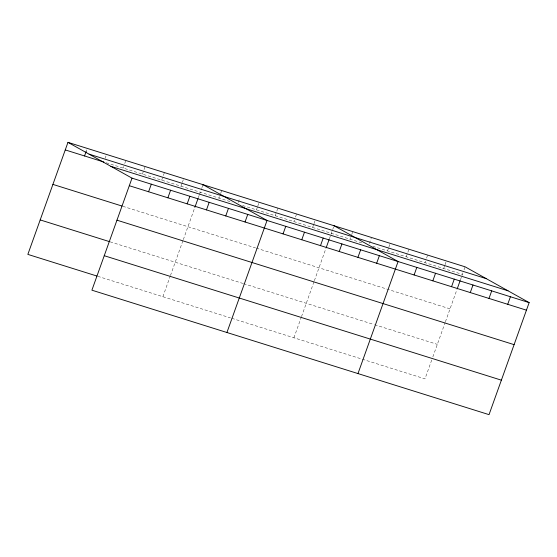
<?xml version="1.0" encoding="UTF-8"?>
<svg xmlns="http://www.w3.org/2000/svg" width="557" height="557" viewBox="0 0 557 557"><rect width="100%" height="100%" fill="white"/><g stroke="black" fill="none" stroke-linecap="round" stroke-linejoin="round"><path stroke-width="0.42" stroke-dasharray="2.79 2.09" d="M86.168 151.427L86.711 149.91M105.189 158.23L106.004 155.96M123.125 168.054L123.668 166.543M124.747 163.514L125.833 160.493M142.411 174.104L143.769 170.317M144.04 169.565L145.126 166.536M161.704 180.148L164.412 172.579M180.99 186.191L182.076 183.169M182.348 182.411L183.699 178.63M162.874 296.707L170.17 276.335M170.449 275.555L183.023 240.436M183.316 239.628L194.95 207.127M198.32 197.721L199.162 195.375M199.441 194.588L201.634 188.454M201.906 187.695L202.992 184.673M219.005 198.104L219.549 196.593M220.628 193.564L221.714 190.543M238.271 202.463L239.893 197.923M256.45 209.843L257.529 206.814M257.8 206.055L259.158 202.275M275.172 215.705L277.88 208.144M293.894 221.575L294.437 220.064M295.516 217.035L296.603 214.013M312.616 227.444L313.695 224.415M313.967 223.663L315.325 219.876M293.929 337.786L301.226 317.413M301.504 316.627L314.078 281.508M314.371 280.7L326.005 248.199M329.375 238.793L332.418 230.285M332.689 229.526L334.047 225.745M350.061 239.176L350.604 237.665M351.683 234.636L352.769 231.615M369.326 243.534L371.22 238.236M387.505 250.915L388.584 247.886M388.856 247.134L390.213 243.346M406.227 256.784L408.935 249.216M424.949 262.646L425.492 261.136M426.571 258.107L427.658 255.085M443.671 268.516L444.751 265.494M445.022 264.735L446.38 260.954M431.717 360.052L424.984 378.857L231.252 318.138M432.838 356.919L445.134 322.587M445.426 321.779L457.06 289.271M460.43 279.872L462.937 272.874M464.016 269.846L465.102 266.817M106.248 162.769L232.025 202.184M242.608 205.505L363.08 243.263M372.849 246.319L462.394 274.385M122.839 206.313L255.503 247.886M256.317 248.143L450.049 308.863M110.119 241.829L242.782 283.409M243.597 283.666L373.838 324.48M374.652 324.738L437.329 344.379M97.774 276.307L230.438 317.887"/><path stroke-width="0.84" d="M67.968 142.355L132.016 178.143L91.898 290.183L489.032 414.645L529.15 302.611L465.102 266.817L67.968 142.355L27.85 254.389L96.974 276.056M84.546 155.967L86.168 151.427M148.594 191.754L151.302 184.186M167.887 197.798L170.595 190.236M187.173 203.848L189.881 196.28M194.95 207.127L198.041 198.508M206.466 209.892L209.174 202.323M225.752 215.935L228.461 208.374M245.045 221.978L247.754 214.417M226.929 332.501L267.04 220.461L202.992 184.673M283.053 233.891L285.762 226.33M301.776 239.761L304.484 232.199M320.498 245.63L323.206 238.062M326.291 247.412L329.09 239.58M339.22 251.499L341.928 243.931M357.942 257.362L360.651 249.801M376.664 263.231L379.373 255.67M357.977 373.573L398.095 261.532L334.047 225.745M414.109 274.97L416.817 267.402M432.831 280.832L435.539 273.271M451.553 286.702L454.261 279.141M457.339 288.491L460.145 280.651M470.275 292.571L472.984 285.003M488.997 298.441L491.706 290.872M507.719 304.303L510.428 296.742M89.099 154.164L486.24 278.632M65.26 149.917L103.839 162.01M110.878 166.334L508.012 290.796M132.016 178.143L529.15 302.611M129.308 185.711L526.442 310.172M52.915 184.395L122.032 206.055M116.963 220.182L514.097 344.651M40.195 219.918L109.311 241.578M104.243 255.705L501.377 380.166"/></g></svg>
